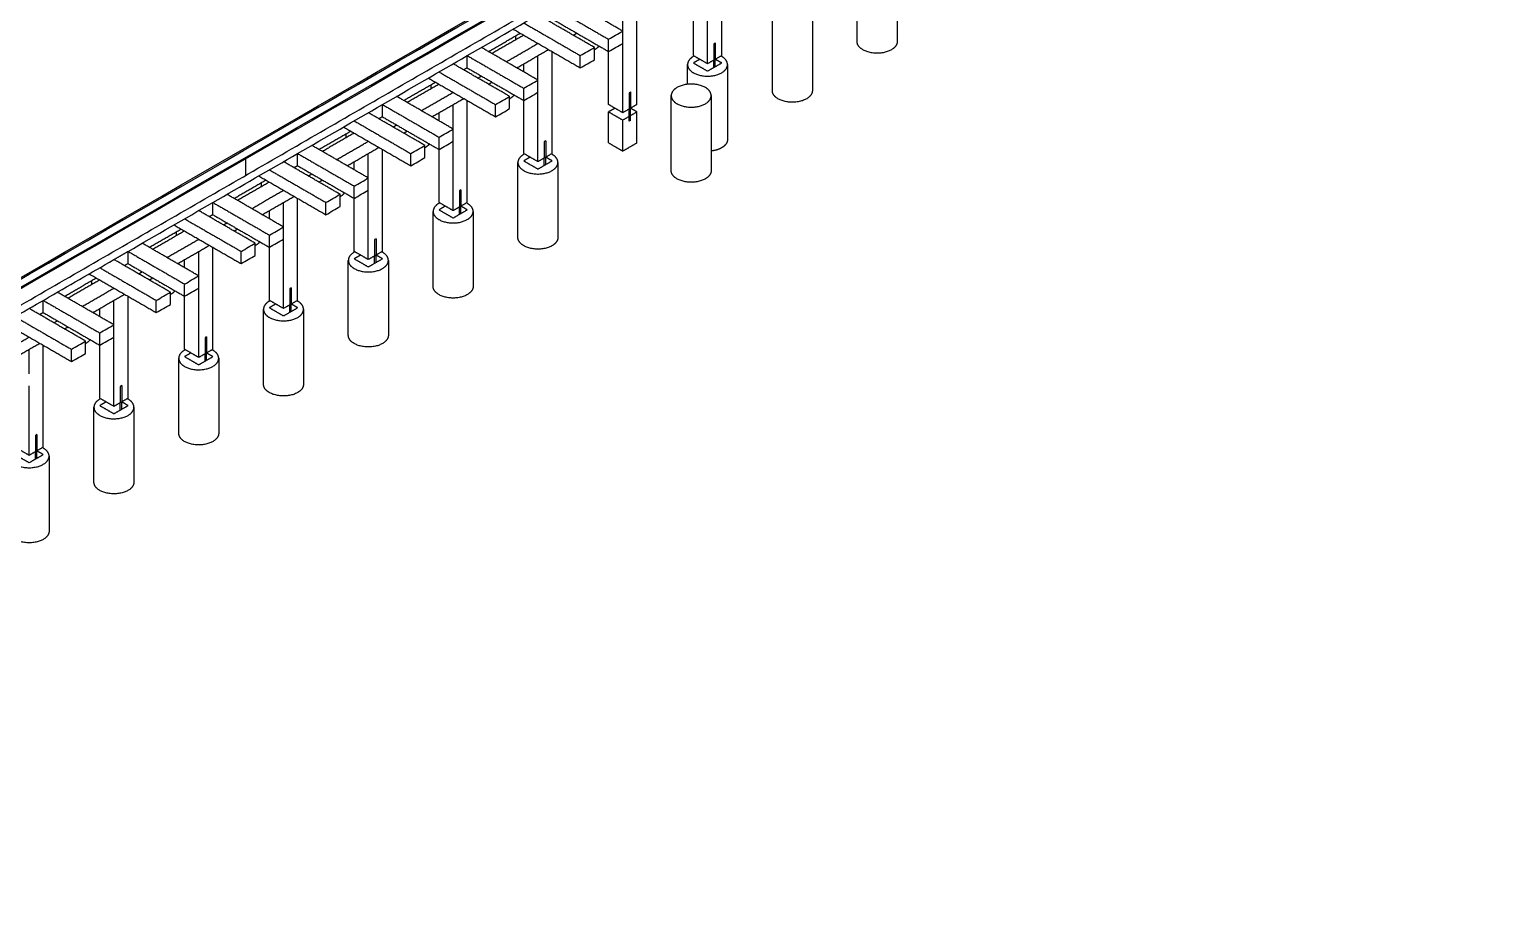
# Model space of a CAD drawing. Header units: centimetres. Extents: x 7653 to 15270, y 5751 to 14937.
# Drawn here: x 12323 to 14248, y 6061 to 7207 of the extents above; entities that cross this region are included whole.
import ezdxf

# ---------------------------------------------------------------- set-up
doc = ezdxf.new("R2010")
doc.units = ezdxf.units.CM
doc.layers.add('Make2D$Visible$Curves$base', color=7, linetype='Continuous', true_color=0x000000)
doc.layers.add('Make2D$Visible$Curves$estructura', color=7, linetype='Continuous', true_color=0x402a2a)

msp = doc.modelspace()

# ---------------------------------------------------------------- linework, layer by layer
at = {"layer": 'Make2D$Visible$Curves$base'}
for points, degree in [([(10977.8, 6071.5), (12612.9, 7015.5), (14248, 7959.5)], 2), ([(12454.1, 6913), (13351, 7430.8), (14248, 7948.7)], 2), ([(13238.9, 7171.9), (13238.9, 7216.9), (13238.9, 7261.8), (13238.9, 7306.8)], 3), ([(13418, 7190.2), (13418, 7223.3), (13418, 7256.4), (13418, 7289.5)], 3), ([(13470.9, 7289.5), (13470.9, 7256.4), (13470.9, 7223.3), (13470.9, 7190.2)], 3), ([(13108.1, 7204.3), (13070.7, 7225.8), (13033.3, 7247.4)], 2), ([(13126.8, 7107.2), (13126.8, 7152.1), (13126.8, 7197.1), (13126.8, 7242)], 3), ([(13201.5, 7171.9), (13201.5, 7195.3), (13201.5, 7218.7), (13201.5, 7242)], 3), ([(13220.2, 7161.1), (13220.2, 7191.7), (13220.2, 7222.2), (13220.2, 7252.8)], 3), ([(13070.7, 7182.7), (13033.3, 7204.3), (12996, 7225.8)], 2), ([(13014.7, 7236.6), (13052, 7215.1), (13089.4, 7193.5)], 2), ([(13014.7, 7220.5), (13052, 7198.9), (13089.4, 7177.3)], 2), ([(13108.1, 7204.3), (13108.1, 7215.1), (13108.1, 7225.8), (13108.1, 7236.6)], 3), ([(13305.9, 7125.5), (13305.9, 7158.6), (13305.9, 7191.7), (13305.9, 7224.8)], 3), ([(13358.8, 7224.8), (13358.8, 7191.7), (13358.8, 7158.6), (13358.8, 7125.5)], 3), ([(12930.6, 7177.3), (12951.6, 7189.4), (12972.6, 7201.6)], 2), ([(12977.3, 7198.9), (12956.3, 7186.7), (12935.2, 7174.6)], 2), ([(12963.3, 7207), (13007.7, 7181.3), (13052, 7155.7)], 2), ([(12977.3, 7215.1), (13014.7, 7193.5), (13052, 7171.9)], 2), ([(13042.7, 7198.9), (13045, 7200.2), (13047.4, 7201.6)], 2), ([(13089.4, 7193.5), (13095.6, 7197.1), (13101.9, 7200.7), (13108.1, 7204.3)], 3), ([(13108.1, 7188.1), (13108.1, 7196.2), (13108.1, 7204.3)], 2), ([(12996, 7139.5), (12958.6, 7161.1), (12921.2, 7182.7)], 2), ([(12953.9, 7163.8), (12975, 7175.9), (12996, 7188.1)], 2), ([(12966.3, 7197.9), (12966.3, 7196.2), (12966.3, 7194.4), (12966.3, 7192.6)], 3), ([(12967.9, 7155.7), (12989, 7167.9), (13010, 7180)], 2), ([(13052, 7171.9), (13058.3, 7175.5), (13064.5, 7179.1), (13070.7, 7182.7)], 3), ([(13070.7, 7166.5), (13070.7, 7174.6), (13070.7, 7182.7)], 2), ([(13089.4, 7177.3), (13089.4, 7185.4), (13089.4, 7193.5)], 2), ([(13089.4, 7177.3), (13095.6, 7180.9), (13101.9, 7184.5), (13108.1, 7188.1)], 3), ([(13108.1, 7096.4), (13108.1, 7126.9), (13108.1, 7157.5), (13108.1, 7188.1)], 3), ([(13230.5, 7188.6), (13229.9, 7188.3), (13229.2, 7187.9), (13228.6, 7187.5)], 3), ([(13228.6, 7187.5), (13228.6, 7176.8), (13228.6, 7166)], 2), ([(13230.5, 7188.6), (13230.5, 7177.8), (13230.5, 7167)], 2), ([(12958.6, 7118), (12921.2, 7139.5), (12883.9, 7161.1)], 2), ([(12902.5, 7155.7), (12902.5, 7161.1), (12902.5, 7166.5), (12902.5, 7171.9)], 3), ([(12902.5, 7171.9), (12939.9, 7150.3), (12977.3, 7128.7)], 2), ([(12977.3, 7150.3), (12977.3, 7153.9), (12977.3, 7157.5), (12977.3, 7161.1)], 3), ([(12996, 7139.5), (12996, 7150.3), (12996, 7161.1), (12996, 7171.9)], 3), ([(13014.7, 7042.4), (13014.7, 7087.4), (13014.7, 7132.3), (13014.7, 7177.3)], 3), ([(13052, 7155.7), (13052, 7163.8), (13052, 7171.9)], 2), ([(13052, 7155.7), (13058.3, 7159.3), (13064.5, 7162.9), (13070.7, 7166.5)], 3), ([(13089.4, 7107.2), (13089.4, 7130.5), (13089.4, 7153.9), (13089.4, 7177.3)], 3), ([(13193.8, 7134), (13193.8, 7142.7), (13193.8, 7151.4), (13193.8, 7160)], 3), ([(13220.2, 7161.1), (13210.9, 7166.5), (13201.5, 7171.9)], 2), ([(13209.9, 7167), (13205.7, 7164.6), (13201.5, 7162.2)], 2), ([(13201.5, 7162.2), (13210.9, 7156.8), (13220.2, 7151.4)], 2), ([(13238.9, 7171.9), (13229.6, 7166.5), (13220.2, 7161.1)], 2), ([(13220.2, 7151.4), (13229.6, 7156.8), (13238.9, 7162.2)], 2), ([(13228.6, 7156.3), (13228.6, 7161.1), (13228.6, 7166)], 2), ([(13238.9, 7162.2), (13234.7, 7164.6), (13230.5, 7167)], 2), ([(13230.5, 7157.3), (13230.5, 7162.2), (13230.5, 7167)], 2), ([(13246.6, 7160), (13246.6, 7127), (13246.6, 7093.9), (13246.6, 7060.8)], 3), ([(12851.2, 7142.2), (12895.5, 7116.6), (12939.9, 7091)], 2), ([(12865.2, 7150.3), (12902.5, 7128.7), (12939.9, 7107.2)], 2), ([(12902.5, 7155.7), (12900.2, 7154.4), (12897.9, 7153)], 2), ([(12902.5, 7155.7), (12939.9, 7134.1), (12977.3, 7112.6)], 2), ([(12916.6, 7142.2), (12918.9, 7143.6), (12921.2, 7144.9)], 2), ([(12818.5, 7112.6), (12839.5, 7124.7), (12860.5, 7136.8)], 2), ([(12865.2, 7134.1), (12844.1, 7122), (12823.1, 7109.9)], 2), ([(12841.8, 7099.1), (12862.8, 7111.2), (12883.9, 7123.4)], 2), ([(12854.2, 7133.2), (12854.2, 7131.4), (12854.2, 7129.6), (12854.2, 7127.8)], 3), ([(12930.6, 7134.1), (12932.9, 7135.5), (12935.2, 7136.8)], 2), ([(12977.3, 7128.7), (12983.5, 7132.3), (12989.7, 7135.9), (12996, 7139.5)], 3), ([(12977.3, 7112.6), (12977.3, 7120.7), (12977.3, 7128.7)], 2), ([(12977.3, 7112.6), (12983.5, 7116.2), (12989.7, 7119.8), (12996, 7123.4)], 3), ([(12996, 7123.4), (12996, 7131.4), (12996, 7139.5)], 2), ([(12996, 7031.7), (12996, 7062.2), (12996, 7092.8), (12996, 7123.4)], 3), ([(13118.4, 7123.9), (13117.7, 7123.5), (13117.1, 7123.2), (13116.5, 7122.8)], 3), ([(13116.5, 7122.8), (13116.5, 7112), (13116.5, 7101.2)], 2), ([(13118.4, 7123.9), (13118.4, 7113.1), (13118.4, 7102.3)], 2), ([(12790.4, 7091), (12790.4, 7096.4), (12790.4, 7101.8), (12790.4, 7107.2)], 3), ([(12790.4, 7107.2), (12827.8, 7085.6), (12865.2, 7064)], 2), ([(12883.9, 7074.8), (12846.5, 7096.4), (12809.1, 7118)], 2), ([(12855.8, 7091), (12876.8, 7103.1), (12897.9, 7115.3)], 2), ([(12883.9, 7074.8), (12883.9, 7085.6), (12883.9, 7096.4), (12883.9, 7107.2)], 3), ([(12902.5, 6977.7), (12902.5, 7022.7), (12902.5, 7067.6), (12902.5, 7112.6)], 3), ([(12939.9, 7107.2), (12946.1, 7110.8), (12952.4, 7114.4), (12958.6, 7118)], 3), ([(12939.9, 7091), (12939.9, 7099.1), (12939.9, 7107.2)], 2), ([(12958.6, 7101.8), (12958.6, 7109.9), (12958.6, 7118)], 2), ([(12977.3, 7042.4), (12977.3, 7065.8), (12977.3, 7089.2), (12977.3, 7112.6)], 3), ([(13108.1, 7096.4), (13098.7, 7101.8), (13089.4, 7107.2)], 2), ([(13097.8, 7102.3), (13093.6, 7099.9), (13089.4, 7097.5)], 2), ([(13126.8, 7107.2), (13117.4, 7101.8), (13108.1, 7096.4)], 2), ([(13126.8, 7097.5), (13122.6, 7099.9), (13118.4, 7102.3)], 2), ([(13118.4, 7086.1), (13118.4, 7094.2), (13118.4, 7102.3)], 2), ([(13172.2, 7019.7), (13172.2, 7052.8), (13172.2, 7085.9), (13172.2, 7119)], 3), ([(13225, 7119), (13225, 7085.9), (13225, 7052.8), (13225, 7019.7)], 3), ([(12753.1, 7085.6), (12790.4, 7064), (12827.8, 7042.4)], 2), ([(12846.5, 7053.2), (12809.1, 7074.8), (12771.7, 7096.4)], 2), ([(12790.4, 7091), (12788.1, 7089.6), (12785.8, 7088.3)], 2), ([(12790.4, 7091), (12827.8, 7069.4), (12865.2, 7047.8)], 2), ([(12865.2, 7085.6), (12865.2, 7089.2), (12865.2, 7092.8), (12865.2, 7096.4)], 3), ([(12939.9, 7091), (12946.1, 7094.6), (12952.4, 7098.2), (12958.6, 7101.8)], 3), ([(13089.4, 7097.5), (13098.7, 7092.1), (13108.1, 7086.7)], 2), ([(13089.4, 7056.5), (13089.4, 7077), (13089.4, 7097.5)], 2), ([(13108.1, 7086.7), (13117.4, 7092.1), (13126.8, 7097.5)], 2), ([(13108.1, 7045.7), (13108.1, 7066.2), (13108.1, 7086.7)], 2), ([(13116.5, 7085.1), (13116.5, 7093.1), (13116.5, 7101.2)], 2), ([(13118.4, 7086.1), (13117.7, 7085.8), (13117.1, 7085.4), (13116.5, 7085.1)], 3), ([(13126.8, 7056.5), (13126.8, 7077), (13126.8, 7097.5)], 2), ([(12706.3, 7047.8), (12727.4, 7060), (12748.4, 7072.1)], 2), ([(12753.1, 7069.4), (12732, 7057.3), (12711, 7045.1)], 2), ([(12739, 7077.5), (12783.4, 7051.9), (12827.8, 7026.3)], 2), ([(12742.1, 7068.5), (12742.1, 7066.7), (12742.1, 7064.9), (12742.1, 7063.1)], 3), ([(12804.4, 7077.5), (12806.8, 7078.9), (12809.1, 7080.2)], 2), ([(12818.5, 7069.4), (12820.8, 7070.8), (12823.1, 7072.1)], 2), ([(12865.2, 7064), (12871.4, 7067.6), (12877.6, 7071.2), (12883.9, 7074.8)], 3), ([(12865.2, 7047.8), (12865.2, 7055.9), (12865.2, 7064)], 2), ([(12883.9, 7058.6), (12883.9, 7066.7), (12883.9, 7074.8)], 2), ([(12771.7, 7010.1), (12734.4, 7031.7), (12697, 7053.2)], 2), ([(12729.7, 7034.3), (12750.7, 7046.5), (12771.7, 7058.6)], 2), ([(12743.7, 7026.3), (12764.7, 7038.4), (12785.8, 7050.5)], 2), ([(12790.4, 6913), (12790.4, 6957.9), (12790.4, 7002.9), (12790.4, 7047.8)], 3), ([(12827.8, 7042.4), (12834, 7046), (12840.3, 7049.6), (12846.5, 7053.2)], 3), ([(12846.5, 7037), (12846.5, 7045.1), (12846.5, 7053.2)], 2), ([(12865.2, 7047.8), (12871.4, 7051.4), (12877.6, 7055), (12883.9, 7058.6)], 3), ([(12865.2, 6977.7), (12865.2, 7001.1), (12865.2, 7024.5), (12865.2, 7047.8)], 3), ([(12883.9, 6966.9), (12883.9, 6997.5), (12883.9, 7028.1), (12883.9, 7058.6)], 3), ([(13006.3, 7059.2), (13005.6, 7058.8), (13005, 7058.4), (13004.4, 7058.1)], 3), ([(13004.4, 7058.1), (13004.4, 7047.3), (13004.4, 7036.5)], 2), ([(13006.3, 7059.2), (13006.3, 7048.4), (13006.3, 7037.6)], 2), ([(13089.4, 7056.5), (13098.7, 7051.1), (13108.1, 7045.7)], 2), ([(13108.1, 7045.7), (13117.4, 7051.1), (13126.8, 7056.5)], 2), ([(12734.4, 6988.5), (12697, 7010.1), (12659.6, 7031.7)], 2), ([(12678.3, 7026.3), (12676, 7024.9), (12673.6, 7023.6)], 2), ([(12678.3, 7026.3), (12678.3, 7031.7), (12678.3, 7037), (12678.3, 7042.4)], 3), ([(12678.3, 7042.4), (12715.7, 7020.9), (12753.1, 6999.3)], 2), ([(12678.3, 7026.3), (12715.7, 7004.7), (12753.1, 6983.1)], 2), ([(12753.1, 7020.9), (12753.1, 7024.5), (12753.1, 7028.1), (12753.1, 7031.7)], 3), ([(12771.7, 7010.1), (12771.7, 7020.9), (12771.7, 7031.7), (12771.7, 7042.4)], 3), ([(12827.8, 7026.3), (12827.8, 7034.3), (12827.8, 7042.4)], 2), ([(12827.8, 7026.3), (12834, 7029.9), (12840.3, 7033.4), (12846.5, 7037)], 3), ([(12969.5, 6931.3), (12969.5, 6964.4), (12969.5, 6997.5), (12969.5, 7030.6)], 3), ([(12996, 7031.7), (12986.6, 7037), (12977.3, 7042.4)], 2), ([(12985.7, 7037.6), (12981.5, 7035.2), (12977.3, 7032.7)], 2), ([(12977.3, 7032.7), (12986.6, 7027.3), (12996, 7021.9)], 2), ([(13014.7, 7042.4), (13005.3, 7037), (12996, 7031.7)], 2), ([(12996, 7021.9), (13005.3, 7027.3), (13014.7, 7032.7)], 2), ([(13004.4, 7026.8), (13004.4, 7031.7), (13004.4, 7036.5)], 2), ([(13014.7, 7032.7), (13010.5, 7035.2), (13006.3, 7037.6)], 2), ([(13006.3, 7027.9), (13006.3, 7032.7), (13006.3, 7037.6)], 2), ([(13022.4, 7030.6), (13022.4, 6997.5), (13022.4, 6964.4), (13022.4, 6931.3)], 3), ([(12594.2, 6983.1), (12615.2, 6995.2), (12636.3, 7007.4)], 2), ([(12626.9, 7012.8), (12671.3, 6987.1), (12715.7, 6961.5)], 2), ([(12640.9, 7020.9), (12678.3, 6999.3), (12715.7, 6977.7)], 2), ([(12692.3, 7012.8), (12694.7, 7014.1), (12697, 7015.5)], 2), ([(12706.3, 7004.7), (12708.7, 7006), (12711, 7007.4)], 2), ([(12753.1, 6999.3), (12759.3, 7002.9), (12765.5, 7006.5), (12771.7, 7010.1)], 3), ([(12771.7, 6993.9), (12771.7, 7002), (12771.7, 7010.1)], 2), ([(12659.6, 6945.3), (12622.2, 6966.9), (12584.9, 6988.5)], 2), ([(12640.9, 7004.7), (12619.9, 6992.5), (12598.9, 6980.4)], 2), ([(12617.6, 6969.6), (12638.6, 6981.8), (12659.6, 6993.9)], 2), ([(12630, 7003.8), (12630, 7002), (12630, 7000.2), (12630, 6998.4)], 3), ([(12715.7, 6977.7), (12721.9, 6981.3), (12728.1, 6984.9), (12734.4, 6988.5)], 3), ([(12734.4, 6972.3), (12734.4, 6980.4), (12734.4, 6988.5)], 2), ([(12753.1, 6983.1), (12753.1, 6991.2), (12753.1, 6999.3)], 2), ([(12753.1, 6983.1), (12759.3, 6986.7), (12765.5, 6990.3), (12771.7, 6993.9)], 3), ([(12771.7, 6902.2), (12771.7, 6932.8), (12771.7, 6963.3), (12771.7, 6993.9)], 3), ([(12894.1, 6994.4), (12893.5, 6994.1), (12892.9, 6993.7), (12892.3, 6993.4)], 3), ([(12892.3, 6993.4), (12892.3, 6982.6), (12892.3, 6971.8)], 2), ([(12894.1, 6994.4), (12894.1, 6983.6), (12894.1, 6972.9)], 2), ([(12473.8, 6971.7), (12473.8, 6971.7), (12473.8, 6971.7)], 2), ([(12566.2, 6977.7), (12603.6, 6956.1), (12640.9, 6934.6)], 2), ([(12566.2, 6961.5), (12566.2, 6966.9), (12566.2, 6972.3), (12566.2, 6977.7)], 3), ([(12631.6, 6961.5), (12652.6, 6973.7), (12673.6, 6985.8)], 2), ([(12659.6, 6945.3), (12659.6, 6956.1), (12659.6, 6966.9), (12659.6, 6977.7)], 3), ([(12678.3, 6848.2), (12678.3, 6893.2), (12678.3, 6938.1), (12678.3, 6983.1)], 3), ([(12715.7, 6961.5), (12715.7, 6969.6), (12715.7, 6977.7)], 2), ([(12715.7, 6961.5), (12721.9, 6965.1), (12728.1, 6968.7), (12734.4, 6972.3)], 3), ([(12753.1, 6913), (12753.1, 6936.4), (12753.1, 6959.7), (12753.1, 6983.1)], 3), ([(12883.9, 6966.9), (12874.5, 6972.3), (12865.2, 6977.7)], 2), ([(12873.6, 6972.9), (12869.4, 6970.4), (12865.2, 6968)], 2), ([(12865.2, 6968), (12874.5, 6962.6), (12883.9, 6957.2)], 2), ([(12873.6, 6972.9), (12873.6, 6972.9), (12873.6, 6972.9)], 2), ([(12902.5, 6977.7), (12893.2, 6972.3), (12883.9, 6966.9)], 2), ([(12883.9, 6957.2), (12893.2, 6962.6), (12902.5, 6968)], 2), ([(12892.3, 6962.1), (12892.3, 6966.9), (12892.3, 6971.8)], 2), ([(12902.5, 6968), (12898.3, 6970.4), (12894.1, 6972.9)], 2), ([(12894.1, 6963.1), (12894.1, 6968), (12894.1, 6972.9)], 2), ([(12528.8, 6956.1), (12566.2, 6934.6), (12603.6, 6913)], 2), ([(12622.2, 6923.8), (12584.9, 6945.3), (12547.5, 6966.9)], 2), ([(12566.2, 6961.5), (12563.9, 6960.2), (12561.5, 6958.8)], 2), ([(12566.2, 6961.5), (12603.6, 6939.9), (12640.9, 6918.4)], 2), ([(12580.2, 6948), (12582.5, 6949.4), (12584.9, 6950.7)], 2), ([(12640.9, 6956.1), (12640.9, 6959.7), (12640.9, 6963.3), (12640.9, 6966.9)], 3), ([(12857.4, 6866.6), (12857.4, 6899.7), (12857.4, 6932.8), (12857.4, 6965.8)], 3), ([(12910.3, 6965.8), (12910.3, 6932.8), (12910.3, 6899.7), (12910.3, 6866.6)], 3), ([(12482.1, 6918.4), (12503.1, 6930.5), (12524.1, 6942.6)], 2), ([(12528.8, 6939.9), (12507.8, 6927.8), (12486.8, 6915.7)], 2), ([(12505.5, 6904.9), (12526.5, 6917), (12547.5, 6929.2)], 2), ([(12514.8, 6948), (12559.2, 6922.4), (12603.6, 6896.8)], 2), ([(12517.9, 6939), (12517.9, 6937.2), (12517.9, 6935.4), (12517.9, 6933.6)], 3), ([(12594.2, 6939.9), (12596.6, 6941.3), (12598.9, 6942.6)], 2), ([(12640.9, 6934.6), (12647.2, 6938.1), (12653.4, 6941.7), (12659.6, 6945.3)], 3), ([(12640.9, 6918.4), (12640.9, 6926.5), (12640.9, 6934.6)], 2), ([(12640.9, 6918.4), (12647.2, 6922), (12653.4, 6925.6), (12659.6, 6929.2)], 3), ([(12659.6, 6929.2), (12659.6, 6937.3), (12659.6, 6945.3)], 2), ([(12659.6, 6837.5), (12659.6, 6868), (12659.6, 6898.6), (12659.6, 6929.2)], 3), ([(12782, 6929.7), (12781.4, 6929.3), (12780.8, 6929), (12780.1, 6928.6)], 3), ([(12782, 6929.7), (12782, 6918.9), (12782, 6908.1)], 2), ([(12435.4, 6902.2), (12444.7, 6907.6), (12454.1, 6913)], 2), ([(12454.1, 6913), (12491.4, 6891.4), (12528.8, 6869.8)], 2), ([(12454.1, 6896.8), (12454.1, 6902.2), (12454.1, 6907.6), (12454.1, 6913)], 3), ([(12547.5, 6880.6), (12510.1, 6902.2), (12472.8, 6923.8)], 2), ([(12519.5, 6896.8), (12540.5, 6908.9), (12561.5, 6921.1)], 2), ([(12547.5, 6880.6), (12547.5, 6891.4), (12547.5, 6902.2), (12547.5, 6913)], 3), ([(12566.2, 6783.5), (12566.2, 6828.5), (12566.2, 6873.4), (12566.2, 6918.4)], 3), ([(12603.6, 6913), (12609.8, 6916.6), (12616, 6920.2), (12622.2, 6923.8)], 3), ([(12603.6, 6896.8), (12603.6, 6904.9), (12603.6, 6913)], 2), ([(12622.2, 6907.6), (12622.2, 6915.7), (12622.2, 6923.8)], 2), ([(12640.9, 6848.2), (12640.9, 6871.6), (12640.9, 6895), (12640.9, 6918.4)], 3), ([(12771.7, 6902.2), (12762.4, 6907.6), (12753.1, 6913)], 2), ([(12790.4, 6913), (12781.1, 6907.6), (12771.7, 6902.2)], 2), ([(12780.1, 6928.6), (12780.1, 6917.8), (12780.1, 6907)], 2), ([(10977.8, 6060.7), (11706.6, 6481.4), (12435.4, 6902.2)], 2), ([(12416.7, 6891.4), (12454.1, 6869.8), (12491.4, 6848.2)], 2), ([(12510.1, 6859), (12472.8, 6880.6), (12435.4, 6902.2)], 2), ([(12454.1, 6896.8), (12451.7, 6895.4), (12449.4, 6894.1)], 2), ([(12454.1, 6896.8), (12491.4, 6875.2), (12528.8, 6853.6)], 2), ([(12528.8, 6891.4), (12528.8, 6895), (12528.8, 6898.6), (12528.8, 6902.2)], 3), ([(12603.6, 6896.8), (12609.8, 6900.4), (12616, 6904), (12622.2, 6907.6)], 3), ([(12745.3, 6801.9), (12745.3, 6834.9), (12745.3, 6868), (12745.3, 6901.1)], 3), ([(12761.5, 6908.1), (12757.3, 6905.7), (12753.1, 6903.3)], 2), ([(12753.1, 6903.3), (12762.4, 6897.9), (12771.7, 6892.5)], 2), ([(12771.7, 6892.5), (12781.1, 6897.9), (12790.4, 6903.3)], 2), ([(12780.1, 6897.3), (12780.1, 6902.2), (12780.1, 6907)], 2), ([(12790.4, 6903.3), (12786.2, 6905.7), (12782, 6908.1)], 2), ([(12782, 6898.4), (12782, 6903.3), (12782, 6908.1)], 2), ([(12798.2, 6901.1), (12798.2, 6868), (12798.2, 6834.9), (12798.2, 6801.9)], 3), ([(12370, 6853.6), (12391, 6865.8), (12412, 6877.9)], 2), ([(12416.7, 6875.2), (12395.7, 6863.1), (12374.7, 6850.9)], 2), ([(12402.7, 6883.3), (12447.1, 6857.7), (12491.4, 6832.1)], 2), ([(12405.7, 6874.3), (12405.7, 6872.5), (12405.7, 6870.7), (12405.7, 6868.9)], 3), ([(12468.1, 6883.3), (12470.4, 6884.7), (12472.8, 6886)], 2), ([(12482.1, 6875.2), (12484.4, 6876.6), (12486.8, 6877.9)], 2), ([(12528.8, 6869.8), (12535, 6873.4), (12541.3, 6877), (12547.5, 6880.6)], 3), ([(12547.5, 6864.4), (12547.5, 6872.5), (12547.5, 6880.6)], 2), ([(12435.4, 6815.9), (12398, 6837.5), (12360.6, 6859)], 2), ([(12393.3, 6840.2), (12414.4, 6852.3), (12435.4, 6864.4)], 2), ([(12407.4, 6832.1), (12428.4, 6844.2), (12449.4, 6856.3)], 2), ([(12454.1, 6718.8), (12454.1, 6763.7), (12454.1, 6808.7), (12454.1, 6853.6)], 3), ([(12491.4, 6848.2), (12497.7, 6851.8), (12503.9, 6855.4), (12510.1, 6859)], 3), ([(12510.1, 6842.9), (12510.1, 6850.9), (12510.1, 6859)], 2), ([(12528.8, 6853.6), (12528.8, 6861.7), (12528.8, 6869.8)], 2), ([(12528.8, 6853.6), (12535, 6857.2), (12541.3, 6860.8), (12547.5, 6864.4)], 3), ([(12528.8, 6783.5), (12528.8, 6806.9), (12528.8, 6830.3), (12528.8, 6853.6)], 3), ([(12547.5, 6772.7), (12547.5, 6803.3), (12547.5, 6833.9), (12547.5, 6864.4)], 3), ([(12669.9, 6865), (12669.3, 6864.6), (12668.6, 6864.2), (12668, 6863.9)], 3), ([(12668, 6863.9), (12668, 6853.1), (12668, 6842.3)], 2), ([(12669.9, 6865), (12669.9, 6854.2), (12669.9, 6843.4)], 2), ([(12398, 6794.3), (12360.6, 6815.9), (12323.3, 6837.5)], 2), ([(12341.9, 6848.2), (12379.3, 6826.7), (12416.7, 6805.1)], 2), ([(12341.9, 6832.1), (12341.9, 6837.5), (12341.9, 6842.9), (12341.9, 6848.2)], 3), ([(12416.7, 6826.7), (12416.7, 6830.3), (12416.7, 6833.9), (12416.7, 6837.5)], 3), ([(12435.4, 6815.9), (12435.4, 6826.7), (12435.4, 6837.5), (12435.4, 6848.2)], 3), ([(12491.4, 6832.1), (12491.4, 6840.2), (12491.4, 6848.2)], 2), ([(12491.4, 6832.1), (12497.7, 6835.7), (12503.9, 6839.3), (12510.1, 6842.9)], 3), ([(12633.2, 6737.1), (12633.2, 6770.2), (12633.2, 6803.3), (12633.2, 6836.4)], 3), ([(12659.6, 6837.5), (12650.3, 6842.9), (12640.9, 6848.2)], 2), ([(12649.3, 6843.4), (12645.1, 6841), (12640.9, 6838.5)], 2), ([(12640.9, 6838.5), (12650.3, 6833.1), (12659.6, 6827.7)], 2), ([(12678.3, 6848.2), (12669, 6842.9), (12659.6, 6837.5)], 2), ([(12659.6, 6827.7), (12669, 6833.1), (12678.3, 6838.5)], 2), ([(12668, 6832.6), (12668, 6837.5), (12668, 6842.3)], 2), ([(12678.3, 6838.5), (12674.1, 6841), (12669.9, 6843.4)], 2), ([(12669.9, 6833.7), (12669.9, 6838.5), (12669.9, 6843.4)], 2), ([(12686, 6836.4), (12686, 6803.3), (12686, 6770.2), (12686, 6737.1)], 3), ([(12290.6, 6818.6), (12334.9, 6793), (12379.3, 6767.3)], 2), ([(12304.6, 6826.7), (12341.9, 6805.1), (12379.3, 6783.5)], 2), ([(12342, 6832.1), (12339.6, 6830.7), (12337.3, 6829.4)], 2), ([(12341.9, 6832.1), (12379.3, 6810.5), (12416.7, 6788.9)], 2), ([(12356, 6818.6), (12358.3, 6819.9), (12360.6, 6821.3)], 2), ([(12416.7, 6805.1), (12422.9, 6808.7), (12429.2, 6812.3), (12435.4, 6815.9)], 3), ([(12435.4, 6799.7), (12435.4, 6807.8), (12435.4, 6815.9)], 2), ([(12281.2, 6775.4), (12302.2, 6787.6), (12323.3, 6799.7)], 2), ([(12370, 6810.5), (12372.3, 6811.8), (12374.7, 6813.2)], 2), ([(12379.3, 6783.5), (12385.6, 6787.1), (12391.8, 6790.7), (12398, 6794.3)], 3), ([(12398, 6778.1), (12398, 6786.2), (12398, 6794.3)], 2), ([(12416.7, 6788.9), (12416.7, 6797), (12416.7, 6805.1)], 2), ([(12416.7, 6788.9), (12422.9, 6792.5), (12429.2, 6796.1), (12435.4, 6799.7)], 3), ([(12435.4, 6708), (12435.4, 6738.6), (12435.4, 6769.1), (12435.4, 6799.7)], 3), ([(12557.8, 6800.2), (12557.2, 6799.9), (12556.5, 6799.5), (12555.9, 6799.2)], 3), ([(12555.9, 6799.2), (12555.9, 6788.4), (12555.9, 6777.6)], 2), ([(12557.8, 6800.2), (12557.8, 6789.4), (12557.8, 6778.7)], 2), ([(12295.2, 6767.3), (12316.3, 6779.5), (12337.3, 6791.6)], 2), ([(12323.3, 6751.1), (12323.3, 6761.9), (12323.3, 6772.7), (12323.3, 6783.5)], 3), ([(12341.9, 6654.1), (12341.9, 6699), (12341.9, 6744), (12341.9, 6788.9)], 3), ([(12379.3, 6767.3), (12379.3, 6775.4), (12379.3, 6783.5)], 2), ([(12379.3, 6767.3), (12385.6, 6770.9), (12391.8, 6774.5), (12398, 6778.1)], 3), ([(12416.7, 6718.8), (12416.7, 6742.2), (12416.7, 6765.5), (12416.7, 6788.9)], 3), ([(12547.5, 6772.7), (12538.2, 6778.1), (12528.8, 6783.5)], 2), ([(12537.2, 6778.7), (12533, 6776.2), (12528.8, 6773.8)], 2), ([(12566.2, 6783.5), (12556.8, 6778.1), (12547.5, 6772.7)], 2), ([(12555.9, 6767.9), (12555.9, 6772.7), (12555.9, 6777.6)], 2), ([(12566.2, 6773.8), (12562, 6776.2), (12557.8, 6778.7)], 2), ([(12557.8, 6768.9), (12557.8, 6773.8), (12557.8, 6778.7)], 2), ([(12521.1, 6672.4), (12521.1, 6705.5), (12521.1, 6738.6), (12521.1, 6771.6)], 3), ([(12528.8, 6773.8), (12538.2, 6768.4), (12547.5, 6763)], 2), ([(12547.5, 6763), (12556.8, 6768.4), (12566.2, 6773.8)], 2), ([(12573.9, 6771.6), (12573.9, 6738.6), (12573.9, 6705.5), (12573.9, 6672.4)], 3), ([(12323.3, 6643.3), (12323.3, 6673.8), (12323.3, 6704.4), (12323.3, 6735)], 3), ([(12435.4, 6708), (12426, 6713.4), (12416.7, 6718.8)], 2), ([(12454.1, 6718.8), (12444.7, 6713.4), (12435.4, 6708)], 2), ([(12445.7, 6735.5), (12445, 6735.1), (12444.4, 6734.8), (12443.8, 6734.4)], 3), ([(12443.8, 6734.4), (12443.8, 6723.6), (12443.8, 6712.8)], 2), ([(12445.7, 6735.5), (12445.7, 6724.7), (12445.7, 6713.9)], 2), ([(12409, 6607.7), (12409, 6640.7), (12409, 6673.8), (12409, 6706.9)], 3), ([(12425.1, 6713.9), (12420.9, 6711.5), (12416.7, 6709.1)], 2), ([(12416.7, 6709.1), (12426, 6703.7), (12435.4, 6698.3)], 2), ([(12435.4, 6698.3), (12444.7, 6703.7), (12454.1, 6709.1)], 2), ([(12443.8, 6703.1), (12443.8, 6708), (12443.8, 6712.8)], 2), ([(12454.1, 6709.1), (12449.9, 6711.5), (12445.7, 6713.9)], 2), ([(12445.7, 6704.2), (12445.7, 6709.1), (12445.7, 6713.9)], 2), ([(12461.8, 6706.9), (12461.8, 6673.8), (12461.8, 6640.7), (12461.8, 6607.7)], 3), ([(12333.5, 6670.8), (12332.9, 6670.4), (12332.3, 6670.1), (12331.7, 6669.7)], 3), ([(12331.7, 6669.7), (12331.7, 6658.9), (12331.7, 6648.1)], 2), ([(12333.5, 6670.8), (12333.5, 6660), (12333.5, 6649.2)], 2), ([(12323.3, 6643.3), (12313.9, 6648.7), (12304.6, 6654.1)], 2), ([(12304.6, 6644.3), (12313.9, 6638.9), (12323.3, 6633.6)], 2), ([(12341.9, 6654.1), (12332.6, 6648.7), (12323.3, 6643.3)], 2), ([(12323.3, 6633.6), (12332.6, 6638.9), (12341.9, 6644.3)], 2), ([(12331.7, 6638.4), (12331.7, 6643.3), (12331.7, 6648.1)], 2), ([(12341.9, 6644.3), (12337.7, 6646.8), (12333.5, 6649.2)], 2), ([(12333.5, 6639.5), (12333.5, 6644.3), (12333.5, 6649.2)], 2), ([(12349.7, 6642.2), (12349.7, 6609.1), (12349.7, 6576), (12349.7, 6542.9)], 3)]:
    msp.add_open_spline(points, degree=degree, dxfattribs=at)
for points, weights in [([(13076.6, 7184.7), (13074.6, 7181.7), (13070.7, 7179.5)], [0.884091327406, 0.920420773598, 0.999969533157]), ([(13193.8, 7160), (13193.8, 7153.7), (13201.5, 7149.2)], [0.853553390593, 0.853553390593, 1]), ([(12964.5, 7119.9), (12962.5, 7117), (12958.6, 7114.7)], [0.884059248507, 0.920384444044, 0.999964277252]), ([(13172.2, 7119), (13172.2, 7112.7), (13179.9, 7108.2)], [0.853553390593, 0.853553390593, 1]), ([(12852.4, 7055.2), (12850.4, 7052.2), (12846.5, 7050)], [0.884091327405, 0.920420061705, 0.999966415581]), ([(12969.5, 7030.6), (12969.5, 7024.3), (12977.3, 7019.8)], [0.853553390593, 0.853553390593, 1]), ([(12740.3, 6990.5), (12738.3, 6987.5), (12734.4, 6985.3)], [0.884085116853, 0.920401046529, 0.99991292055]), ([(12857.4, 6965.8), (12857.4, 6959.5), (12865.2, 6955.1)], [0.853553390593, 0.853553390593, 1]), ([(12628.2, 6925.7), (12626.1, 6922.8), (12622.2, 6920.5)], [0.884091327406, 0.920417574736, 0.999955524718]), ([(12745.3, 6901.1), (12745.3, 6894.8), (12753.1, 6890.3)], [0.853553390593, 0.853553390593, 1]), ([(12516, 6861), (12514, 6858), (12510.1, 6855.8)], [0.884078820429, 0.920413608493, 0.999998133933]), ([(12633.2, 6836.4), (12633.2, 6830.1), (12640.9, 6825.6)], [0.853553390593, 0.853553390593, 1]), ([(12403.9, 6796.3), (12401.9, 6793.3), (12398, 6791.1)], [0.884091327406, 0.920413312654, 0.999936861273]), ([(12521.1, 6771.6), (12521.1, 6765.3), (12528.8, 6760.9)], [0.853553390593, 0.853553390593, 1]), ([(12409, 6706.9), (12409, 6700.6), (12416.7, 6696.1)], [0.853553390593, 0.853553390593, 1])]:
    msp.add_rational_spline(points, weights, degree=2, dxfattribs=at)
for points, weights, knots in [([(13470.9, 7190.2), (13470.9, 7183.9), (13463.1, 7179.5), (13444.4, 7168.7), (13425.8, 7179.5), (13418, 7183.9), (13418, 7190.2)], [0.853553410652, 0.853607590156, 1, 0.707106781187, 1, 0.853539685211, 0.853553391876], [-2.199926, -2.199926, -2.199926, -2, -2, -1.6, -1.6, -1.3999813, -1.3999813, -1.3999813]), ([(13202.5, 7171.3), (13202, 7171.1), (13201.5, 7170.8), (13193.8, 7166.4), (13193.8, 7160)], [0.980177530802, 0.989728557208, 1, 0.853553390593, 0.853553390593], [1.1859724, 1.1859724, 1.1859724, 1.2, 1.2, 1.4, 1.4, 1.4]), ([(13201.5, 7149.2), (13220.2, 7138.5), (13238.9, 7149.2), (13246.6, 7153.7), (13246.6, 7160)], [1, 0.707106781187, 1, 0.853553390593, 0.853553390593], [0, 0, 0, 0.4, 0.4, 0.6, 0.6, 0.6]), ([(13246.6, 7160), (13246.6, 7166.4), (13238.9, 7170.8), (13238.4, 7171.1), (13237.9, 7171.3)], [0.853553390593, 0.853553390593, 1, 0.989744446938, 0.980207083044], [0.6, 0.6, 0.6, 0.8, 0.8, 0.8140059, 0.8140059, 0.8140059]), ([(13225, 7119), (13225, 7125.3), (13217.3, 7129.8), (13198.6, 7140.6), (13179.9, 7129.8), (13172.2, 7125.3), (13172.2, 7119)], [0.853553390593, 0.853553390593, 1, 0.707106781187, 1, 0.853553390593, 0.853553390593], [0.6, 0.6, 0.6, 0.8, 0.8, 1.2, 1.2, 1.4, 1.4, 1.4]), ([(13358.8, 7125.5), (13358.8, 7119.2), (13351, 7114.7), (13332.3, 7103.9), (13313.6, 7114.7), (13305.9, 7119.2), (13305.9, 7125.5)], [0.853553410652, 0.853607590156, 1, 0.707106781187, 1, 0.853563451437, 0.853553391284], [-2.199926, -2.199926, -2.199926, -2, -2, -1.6, -1.6, -1.4000137, -1.4000137, -1.4000137]), ([(13179.9, 7108.2), (13198.6, 7097.4), (13217.3, 7108.2), (13225, 7112.7), (13225, 7119)], [1, 0.707106781187, 1, 0.853553390593, 0.853553390593], [0, 0, 0, 0.4, 0.4, 0.6, 0.6, 0.6]), ([(13246.6, 7060.8), (13246.6, 7054.5), (13238.9, 7050), (13233.1, 7046.6), (13225, 7045.8)], [0.853553410652, 0.853607590156, 1, 0.886060744578, 0.860769181163], [-2.199926, -2.199926, -2.199926, -2, -2, -1.8443948, -1.8443948, -1.8443948]), ([(12978.2, 7041.9), (12977.8, 7041.6), (12977.3, 7041.4), (12969.5, 7036.9), (12969.5, 7030.6)], [0.980190143107, 0.989735338853, 1, 0.853553390593, 0.853553390593], [1.1859817, 1.1859817, 1.1859817, 1.2, 1.2, 1.4, 1.4, 1.4]), ([(12977.3, 7019.8), (12996, 7009), (13014.7, 7019.8), (13022.4, 7024.3), (13022.4, 7030.6)], [1, 0.707106781187, 1, 0.853553390593, 0.853553390593], [0, 0, 0, 0.4, 0.4, 0.6, 0.6, 0.6]), ([(13022.4, 7030.6), (13022.4, 7036.9), (13014.7, 7041.4), (13014.2, 7041.6), (13013.7, 7041.9)], [0.853553390593, 0.853553390593, 1, 0.989744446938, 0.980207083044], [0.6, 0.6, 0.6, 0.8, 0.8, 0.8140059, 0.8140059, 0.8140059]), ([(13225, 7019.7), (13225, 7013.4), (13217.3, 7008.9), (13198.6, 6998.1), (13179.9, 7008.9), (13172.2, 7013.4), (13172.2, 7019.7)], [0.853553410652, 0.853607590156, 1, 0.707106781187, 1, 0.853539685211, 0.853553391876], [-2.199926, -2.199926, -2.199926, -2, -2, -1.6, -1.6, -1.3999813, -1.3999813, -1.3999813]), ([(12866.1, 6977.2), (12865.6, 6976.9), (12865.2, 6976.6), (12857.4, 6972.2), (12857.4, 6965.8)], [0.980178568366, 0.98972911512, 1, 0.853553390593, 0.853553390593], [1.1859732, 1.1859732, 1.1859732, 1.2, 1.2, 1.4, 1.4, 1.4]), ([(12910.3, 6965.8), (12910.3, 6972.2), (12902.5, 6976.6), (12902.1, 6976.9), (12901.6, 6977.2)], [0.853553390593, 0.853553390593, 1, 0.989749176227, 0.980215879397], [0.6, 0.6, 0.6, 0.8, 0.8, 0.8139994, 0.8139994, 0.8139994]), ([(12865.2, 6955.1), (12883.9, 6944.3), (12902.5, 6955.1), (12910.3, 6959.5), (12910.3, 6965.8)], [1, 0.707106781187, 1, 0.853553390593, 0.853553390593], [0, 0, 0, 0.4, 0.4, 0.6, 0.6, 0.6]), ([(13022.4, 6931.3), (13022.4, 6925), (13014.7, 6920.5), (12996, 6909.7), (12977.3, 6920.5), (12969.5, 6925), (12969.5, 6931.3)], [0.853553410652, 0.853607590156, 1, 0.707106781187, 1, 0.85356110284, 0.853553390999], [-2.199926, -2.199926, -2.199926, -2, -2, -1.6, -1.6, -1.4000105, -1.4000105, -1.4000105]), ([(12754, 6912.4), (12753.5, 6912.2), (12753.1, 6911.9), (12745.3, 6907.4), (12745.3, 6901.1)], [0.980180467895, 0.989730136515, 1, 0.853553390593, 0.853553390593], [1.1859746, 1.1859746, 1.1859746, 1.2, 1.2, 1.4, 1.4, 1.4]), ([(12798.2, 6901.1), (12798.2, 6907.4), (12790.4, 6911.9), (12790, 6912.2), (12789.5, 6912.4)], [0.853553390593, 0.853553390593, 1, 0.989747413697, 0.980212601103], [0.6, 0.6, 0.6, 0.8, 0.8, 0.8140018, 0.8140018, 0.8140018]), ([(12753.1, 6890.3), (12771.7, 6879.5), (12790.4, 6890.3), (12798.2, 6894.8), (12798.2, 6901.1)], [1, 0.707106781187, 1, 0.853553390593, 0.853553390593], [0, 0, 0, 0.4, 0.4, 0.6, 0.6, 0.6]), ([(12910.3, 6866.6), (12910.3, 6860.3), (12902.5, 6855.8), (12883.9, 6845), (12865.2, 6855.8), (12857.4, 6860.3), (12857.4, 6866.6)], [0.853553410652, 0.853607590156, 1, 0.707106781187, 1, 0.853612253794, 0.853553414253], [-2.199926, -2.199926, -2.199926, -2, -2, -1.6, -1.6, -1.4000804, -1.4000804, -1.4000804]), ([(12641.9, 6847.7), (12641.4, 6847.4), (12640.9, 6847.2), (12633.2, 6842.7), (12633.2, 6836.4)], [0.980130306277, 0.989703161548, 1, 0.853553390593, 0.853553390593], [1.1859378, 1.1859378, 1.1859378, 1.2, 1.2, 1.4, 1.4, 1.4]), ([(12640.9, 6825.6), (12659.6, 6814.8), (12678.3, 6825.6), (12686, 6830.1), (12686, 6836.4)], [1, 0.707106781187, 1, 0.853553390593, 0.853553390593], [0, 0, 0, 0.4, 0.4, 0.6, 0.6, 0.6]), ([(12686, 6836.4), (12686, 6842.7), (12678.3, 6847.2), (12677.8, 6847.4), (12677.3, 6847.7)], [0.853553390593, 0.853553390593, 1, 0.989744446938, 0.980207083044], [0.6, 0.6, 0.6, 0.8, 0.8, 0.8140059, 0.8140059, 0.8140059]), ([(12798.2, 6801.8), (12798.2, 6795.5), (12790.4, 6791.1), (12771.7, 6780.3), (12753.1, 6791.1), (12745.3, 6795.5), (12745.3, 6801.9)], [0.853553410652, 0.853607590156, 1, 0.707106781187, 1, 0.853573486477, 0.853553393351], [-2.199926, -2.199926, -2.199926, -2, -2, -1.6, -1.6, -1.4000274, -1.4000274, -1.4000274]), ([(12529.8, 6783), (12529.3, 6782.7), (12528.8, 6782.4), (12521.1, 6778), (12521.1, 6771.6)], [0.980170793481, 0.989724934408, 1, 0.853553390593, 0.853553390593], [1.1859675, 1.1859675, 1.1859675, 1.2, 1.2, 1.4, 1.4, 1.4]), ([(12573.9, 6771.6), (12573.9, 6778), (12566.2, 6782.4), (12565.7, 6782.7), (12565.2, 6783)], [0.853553390593, 0.853553390593, 1, 0.989756391304, 0.98022929984], [0.6, 0.6, 0.6, 0.8, 0.8, 0.8139895, 0.8139895, 0.8139895]), ([(12528.8, 6760.9), (12547.5, 6750.1), (12566.2, 6760.9), (12573.9, 6765.3), (12573.9, 6771.6)], [1, 0.707106781187, 1, 0.853553390593, 0.853553390593], [0, 0, 0, 0.4, 0.4, 0.6, 0.6, 0.6]), ([(12686, 6737.1), (12686, 6730.8), (12678.3, 6726.3), (12659.6, 6715.5), (12640.9, 6726.3), (12633.2, 6730.8), (12633.2, 6737.1)], [0.853553410652, 0.853607590156, 1, 0.707106781187, 1, 0.853539685211, 0.853553391876], [-2.199926, -2.199926, -2.199926, -2, -2, -1.6, -1.6, -1.3999813, -1.3999813, -1.3999813]), ([(12417.7, 6718.2), (12417.2, 6718), (12416.7, 6717.7), (12409, 6713.2), (12409, 6706.9)], [0.980201739514, 0.989741573951, 1, 0.853553390593, 0.853553390593], [1.1859902, 1.1859902, 1.1859902, 1.2, 1.2, 1.4, 1.4, 1.4]), ([(12461.8, 6706.9), (12461.8, 6713.2), (12454.1, 6717.7), (12453.6, 6718), (12453.1, 6718.2)], [0.853553390593, 0.853553390593, 1, 0.989744446938, 0.980207083044], [0.6, 0.6, 0.6, 0.8, 0.8, 0.8140059, 0.8140059, 0.8140059]), ([(12416.7, 6696.1), (12435.4, 6685.3), (12454.1, 6696.1), (12461.8, 6700.6), (12461.8, 6706.9)], [1, 0.707106781187, 1, 0.853553390593, 0.853553390593], [0, 0, 0, 0.4, 0.4, 0.6, 0.6, 0.6]), ([(12573.9, 6672.4), (12573.9, 6666.1), (12566.2, 6661.6), (12547.5, 6650.8), (12528.8, 6661.6), (12521.1, 6666.1), (12521.1, 6672.4)], [0.853553410652, 0.853607590156, 1, 0.707106781187, 1, 0.853611281051, 0.853553413477], [-2.199926, -2.199926, -2.199926, -2, -2, -1.6, -1.6, -1.4000791, -1.4000791, -1.4000791]), ([(12304.6, 6631.4), (12323.3, 6620.6), (12341.9, 6631.4), (12349.7, 6635.9), (12349.7, 6642.2)], [1, 0.707106781187, 1, 0.853553390593, 0.853553390593], [0, 0, 0, 0.4, 0.4, 0.6, 0.6, 0.6]), ([(12349.7, 6642.2), (12349.7, 6648.5), (12341.9, 6653), (12341.5, 6653.2), (12341, 6653.5)], [0.853553390593, 0.853553390593, 1, 0.989765370515, 0.98024600266], [0.6, 0.6, 0.6, 0.8, 0.8, 0.8139773, 0.8139773, 0.8139773]), ([(12461.8, 6607.7), (12461.8, 6601.3), (12454.1, 6596.9), (12435.4, 6586.1), (12416.7, 6596.9), (12409, 6601.3), (12409, 6607.7)], [0.853553410652, 0.853607590156, 1, 0.707106781187, 1, 0.853601471056, 0.853553406379], [-2.199926, -2.199926, -2.199926, -2, -2, -1.6, -1.6, -1.4000657, -1.4000657, -1.4000657]), ([(12349.7, 6542.9), (12349.7, 6536.6), (12341.9, 6532.1), (12323.3, 6521.4), (12304.6, 6532.1), (12296.8, 6536.6), (12296.8, 6542.9)], [0.853553410652, 0.853607590156, 1, 0.707106781187, 1, 0.853539685211, 0.853553391876], [-2.199926, -2.199926, -2.199926, -2, -2, -1.6, -1.6, -1.3999813, -1.3999813, -1.3999813])]:
    msp.add_rational_spline(points, weights, degree=2, knots=knots, dxfattribs=at)
at = {"layer": 'Make2D$Visible$Curves$estructura'}
for points in [[(11131.7, 6973.6), (11549.8, 7215), (12108, 7537.3), (12557.8, 7797)], [(11131.7, 6971.6), (11550.5, 7213.4), (12109.8, 7536.3), (12559.5, 7795.9)], [(12563.5, 7787.5), (12112.3, 7527), (11550.6, 7202.6), (11131.7, 6960.8)], [(11680.9, 6501.1), (12252.1, 6830.9), (13190.7, 7372.8), (13682.4, 7656.7)], [(11669.8, 6507.5), (12095.7, 6753.4), (12728.7, 7118.9), (13228.4, 7407.4)], [(11671.5, 6506.5), (12099.2, 6753.4), (12734.4, 7120.1), (13233.9, 7408.5)], [(13247.6, 7403.6), (12748.6, 7115.5), (12111.7, 6747.8), (11682.6, 6500.1)]]:
    msp.add_open_spline(points, degree=3, dxfattribs=at)
for points, knots in [([(12609.8, 7027.1), (12609.8, 7028.7), (12609.8, 7031.5), (12609.8, 7034.2), (12609.8, 7035.4)], [-0.4166667, -0.4166667, -0.4166667, -0.4166667, -0.25, -0.1311745, -0.1311745, -0.1311745, -0.1311745]), ([(12609.8, 7013.7), (12609.8, 7014.9), (12609.8, 7018.6), (12609.8, 7023), (12609.8, 7026.3), (12609.8, 7027.1)], [-0.8765313, -0.8765313, -0.8765313, -0.8765313, -0.75, -0.5, -0.4166667, -0.4166667, -0.4166667, -0.4166667])]:
    msp.add_open_spline(points, degree=3, knots=knots, dxfattribs=at)

doc.saveas('drawing.dxf')
